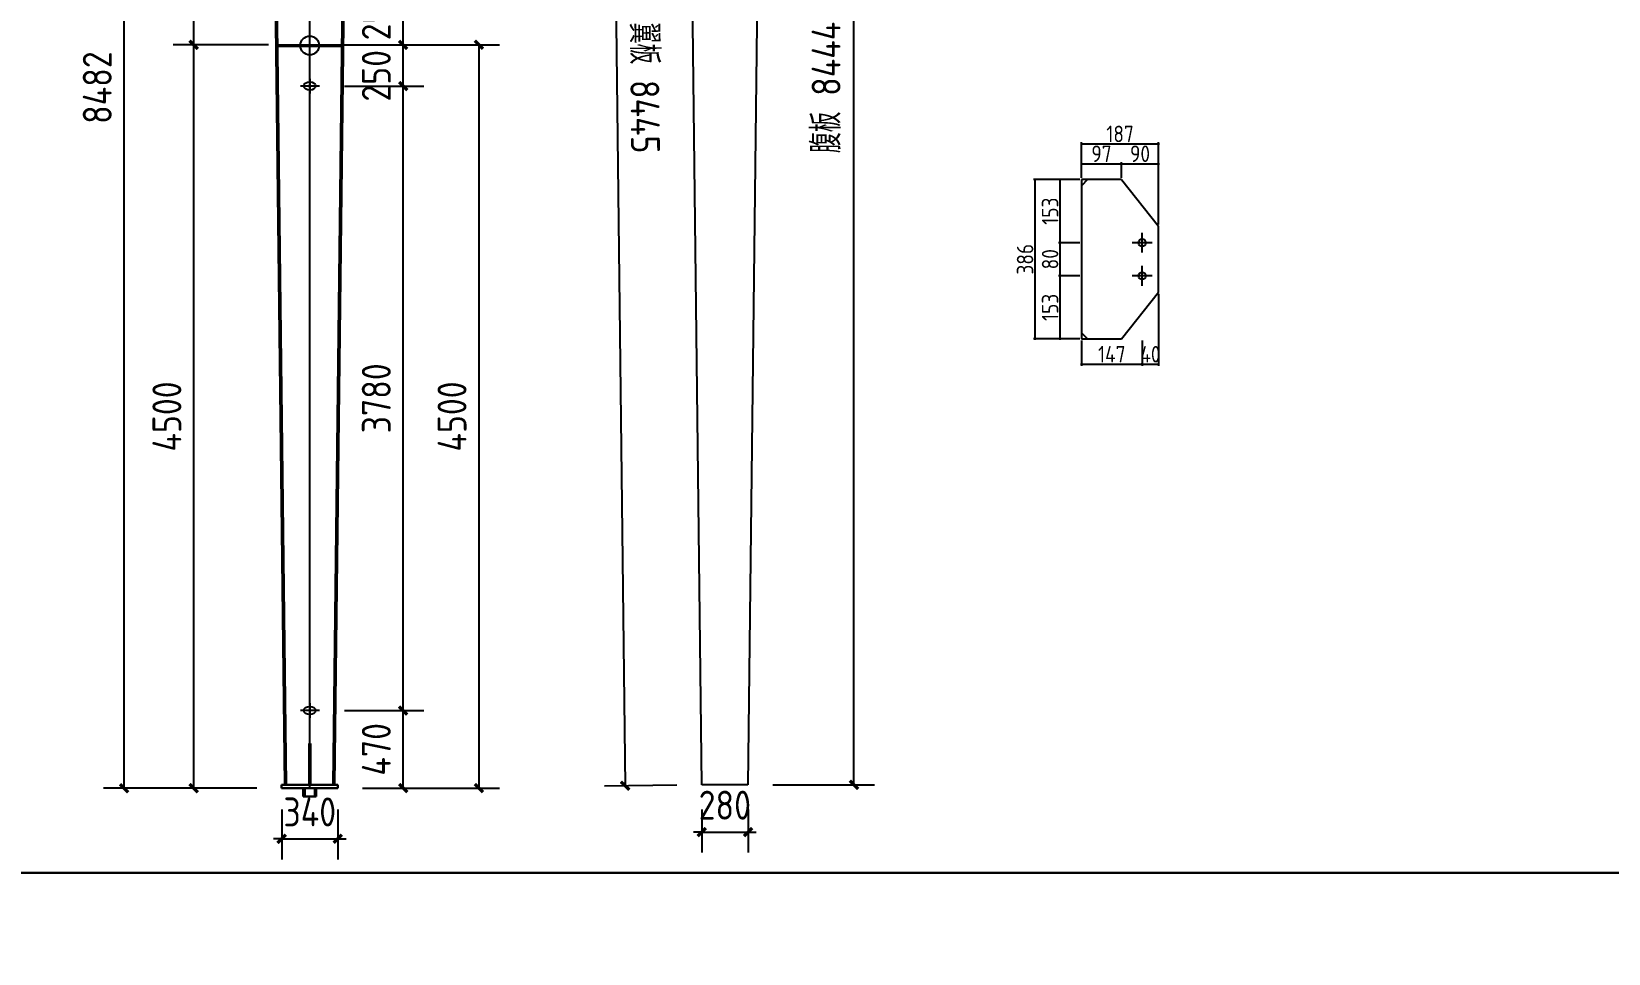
# Model space of a CAD drawing. Extents: x 102162 to 621267, y -39398 to 328893.
# Drawn here: x 325102 to 344197, y 274624 to 285787 of the extents above; entities that cross this region are included whole.
import ezdxf

# ---------------------------------------------------------------- set-up
doc = ezdxf.new("R2010")
doc.units = 0
doc.header["$LTSCALE"] = 1000
doc.header["$MEASUREMENT"] = 0
doc.layers.add('DOTE', color=1, linetype='Continuous')
doc.styles.get("Standard").update_dxf_attribs({"font": 'gbenor.shx', "bigfont": 'gbcbig.shx'})
doc.dimstyles.get("Standard").update_dxf_attribs({"dimscale": 100, "dimtxt": 3.5, "dimasz": 1, "dimexe": 2.5, "dimexo": 3, "dimgap": 1.5, "dimtad": 1, "dimdec": 0, "dimzin": 0, "dimdsep": 46, "dimtxsty": 'Standard', "dimblk": 'ARCHTICK', "dimcen": 0.09, "dimadec": 0, "dimazin": 0, "dimtfac": 1, "dimtdec": 0, "dimtix": 1, "dimtmove": 2, "dimatfit": 3, "dimfxl": 1, "dimtolj": 1, "dimtzin": 0, "dimarcsym": 0})

# ---------------------------------------------------------------- blocks, each defined once
blk = doc.blocks.new('_ArchTick')
at = {"color": 0, "linetype": 'ByBlock', "const_width": 0.4}
blk.add_lwpolyline([(-0.5, -0.5), (0.5, 0.5)], dxfattribs=at)
blk = doc.blocks.new('*D1140')
at = {"color": 0, "lineweight": -2}
for p, q in [((327971, 285626), (326816, 285626)), ((327066, 276626), (327066, 285626)), ((327831, 276626), (326816, 276626))]:
    blk.add_line(p, q, dxfattribs=at)
at = {"layer": 'Defpoints', "color": 0}
for p in [(327066, 285626), (328271, 285626), (328131, 276626)]:
    blk.add_point(p, dxfattribs=at)
at = {"color": 0, "lineweight": -2, "xscale": 100, "yscale": 100, "zscale": 100}
for p, rotation in [((327066, 285626), 90), ((327066, 276626), 270)]:
    blk.add_blockref('_ArchTick', p, dxfattribs=dict(at, rotation=rotation))
at = {"color": 0, "insert": (326741, 281126), "char_height": 350, "attachment_point": 5, "rotation": 90}
blk.add_mtext('\\A1;4500', dxfattribs=at)
blk = doc.blocks.new('*D1162')
at = {"color": 0, "lineweight": -2}
for p, q in [((327491, 293590), (326816, 293590)), ((327066, 285626), (327066, 293590)), ((327971, 285626), (326816, 285626))]:
    blk.add_line(p, q, dxfattribs=at)
at = {"layer": 'Defpoints', "color": 0}
for p in [(327066, 293590), (327791, 293590), (328271, 285626)]:
    blk.add_point(p, dxfattribs=at)
at = {"color": 0, "lineweight": -2, "xscale": 100, "yscale": 100, "zscale": 100}
for p, rotation in [((327066, 293590), 90), ((327066, 285626), 270)]:
    blk.add_blockref('_ArchTick', p, dxfattribs=dict(at, rotation=rotation))
at = {"color": 0, "insert": (326741, 289608), "char_height": 350, "attachment_point": 5, "rotation": 90}
blk.add_mtext('\\A1;3982', dxfattribs=at)
blk = doc.blocks.new('*D1141')
at = {"color": 0, "lineweight": -2}
for p, q in [((327491, 293590), (325973, 293590)), ((326223, 276626), (326223, 293590)), ((327831, 276626), (325973, 276626))]:
    blk.add_line(p, q, dxfattribs=at)
at = {"layer": 'Defpoints', "color": 0}
for p in [(326223, 293590), (327791, 293590), (328131, 276626)]:
    blk.add_point(p, dxfattribs=at)
at = {"color": 0, "lineweight": -2, "xscale": 100, "yscale": 100, "zscale": 100}
for p, rotation in [((326223, 293590), 90), ((326223, 276626), 270)]:
    blk.add_blockref('_ArchTick', p, dxfattribs=dict(at, rotation=rotation))
at = {"color": 0, "insert": (325898, 285108), "char_height": 350, "attachment_point": 5, "rotation": 90}
blk.add_mtext('\\A1;8482', dxfattribs=at)
blk = doc.blocks.new('*D1163')
at = {"color": 0, "lineweight": -2}
for p, q in [((333217, 276366), (333217, 275845)), ((333778, 276366), (333778, 275845)), ((333217, 276095), (333117, 276095)), ((333217, 276095), (333778, 276095)), ((333778, 276095), (333878, 276095))]:
    blk.add_line(p, q, dxfattribs=at)
at = {"layer": 'Defpoints', "color": 0}
for p in [(333217, 276666), (333778, 276666), (333778, 276095)]:
    blk.add_point(p, dxfattribs=at)
at = {"color": 0, "lineweight": -2, "xscale": 100, "yscale": 100, "zscale": 100}
blk.add_blockref('_ArchTick', (333217, 276095), dxfattribs=at)
at = {"color": 0, "lineweight": -2, "xscale": 100, "yscale": 100, "zscale": 100, "rotation": 180}
blk.add_blockref('_ArchTick', (333778, 276095), dxfattribs=at)
at = {"color": 0, "insert": (333497, 276420), "char_height": 350, "attachment_point": 5}
blk.add_mtext('\\A1;280', dxfattribs=at)
blk = doc.blocks.new('*D1165')
at = {"color": 0, "lineweight": -2}
for p, q in [((332717, 293550), (331841, 293540)), ((332091, 293543), (332290, 276655)), ((332917, 276662), (332040, 276652))]:
    blk.add_line(p, q, dxfattribs=at)
at = {"layer": 'Defpoints', "color": 0}
for p in [(333017, 293554), (332290, 276655), (333217, 276666)]:
    blk.add_point(p, dxfattribs=at)
at = {"color": 0, "lineweight": -2, "xscale": 100, "yscale": 100, "zscale": 100}
for p, rotation in [((332091, 293543), 90.67679729650712), ((332290, 276655), 270.6767972965071)]:
    blk.add_blockref('_ArchTick', p, dxfattribs=dict(at, rotation=rotation))
at = {"color": 0, "insert": (332527, 285103), "char_height": 350, "attachment_point": 5, "rotation": 270.6768}
blk.add_mtext('\\A1;翼板 8445', dxfattribs=at)
blk = doc.blocks.new('*D1142')
at = {"color": 0, "lineweight": -2}
for p, q in [((334277, 293554), (335311, 293554)), ((335061, 276666), (335061, 293554)), ((334078, 276666), (335311, 276666))]:
    blk.add_line(p, q, dxfattribs=at)
at = {"layer": 'Defpoints', "color": 0}
for p in [(333977, 293554), (335061, 293554), (333778, 276666)]:
    blk.add_point(p, dxfattribs=at)
at = {"color": 0, "lineweight": -2, "xscale": 100, "yscale": 100, "zscale": 100}
for p, rotation in [((335061, 293554), 90), ((335061, 276666), 270)]:
    blk.add_blockref('_ArchTick', p, dxfattribs=dict(at, rotation=rotation))
at = {"color": 0, "insert": (334724, 285110), "char_height": 350, "attachment_point": 5, "rotation": 90}
blk.add_mtext('\\A1;腹板 8444', dxfattribs=at)
blk = doc.blocks.new('*D1166')
at = {"color": 0, "lineweight": -2}
for p, q in [((328131, 276366), (328131, 275763)), ((328811, 276366), (328811, 275763)), ((328131, 276013), (328031, 276013)), ((328131, 276013), (328811, 276013)), ((328811, 276013), (328911, 276013))]:
    blk.add_line(p, q, dxfattribs=at)
at = {"layer": 'Defpoints', "color": 0}
for p in [(328131, 276666), (328811, 276666), (328811, 276013)]:
    blk.add_point(p, dxfattribs=at)
at = {"color": 0, "lineweight": -2, "xscale": 100, "yscale": 100, "zscale": 100}
blk.add_blockref('_ArchTick', (328131, 276013), dxfattribs=at)
at = {"color": 0, "lineweight": -2, "xscale": 100, "yscale": 100, "zscale": 100, "rotation": 180}
blk.add_blockref('_ArchTick', (328811, 276013), dxfattribs=at)
at = {"color": 0, "insert": (328471, 276338), "char_height": 350, "attachment_point": 5}
blk.add_mtext('\\A1;340', dxfattribs=at)
blk = doc.blocks.new('*D1124')
at = {"color": 0, "lineweight": -2}
for p, q in [((328891, 277566), (329852, 277566)), ((329602, 276626), (329602, 277566)), ((329111, 276626), (329852, 276626))]:
    blk.add_line(p, q, dxfattribs=at)
at = {"layer": 'Defpoints', "color": 0}
for p in [(328591, 277566), (329602, 277566), (328811, 276626)]:
    blk.add_point(p, dxfattribs=at)
at = {"color": 0, "lineweight": -2, "xscale": 100, "yscale": 100, "zscale": 100}
for p, rotation in [((329602, 277566), 90), ((329602, 276626), 270)]:
    blk.add_blockref('_ArchTick', p, dxfattribs=dict(at, rotation=rotation))
at = {"color": 0, "insert": (329277, 277096), "char_height": 350, "attachment_point": 5, "rotation": 90}
blk.add_mtext('\\A1;470', dxfattribs=at)
blk = doc.blocks.new('*D1125')
at = {"color": 0, "lineweight": -2}
for p, q in [((328891, 285126), (329852, 285126)), ((329602, 277566), (329602, 285126)), ((328891, 277566), (329852, 277566))]:
    blk.add_line(p, q, dxfattribs=at)
at = {"layer": 'Defpoints', "color": 0}
for p in [(328591, 285126), (329602, 285126), (328591, 277566)]:
    blk.add_point(p, dxfattribs=at)
at = {"color": 0, "lineweight": -2, "xscale": 100, "yscale": 100, "zscale": 100}
for p, rotation in [((329602, 285126), 90), ((329602, 277566), 270)]:
    blk.add_blockref('_ArchTick', p, dxfattribs=dict(at, rotation=rotation))
at = {"color": 0, "insert": (329277, 281346), "char_height": 350, "attachment_point": 5, "rotation": 90}
blk.add_mtext('\\A1;3780', dxfattribs=at)
blk = doc.blocks.new('*D1126')
at = {"color": 0, "lineweight": -2}
for p, q in [((329157, 285626), (329852, 285626)), ((329602, 285126), (329602, 285626)), ((329151, 285126), (329852, 285126))]:
    blk.add_line(p, q, dxfattribs=at)
at = {"layer": 'Defpoints', "color": 0}
for p in [(328857, 285626), (329602, 285626), (328851, 285126)]:
    blk.add_point(p, dxfattribs=at)
at = {"color": 0, "lineweight": -2, "xscale": 100, "yscale": 100, "zscale": 100}
for p, rotation in [((329602, 285626), 90), ((329602, 285126), 270)]:
    blk.add_blockref('_ArchTick', p, dxfattribs=dict(at, rotation=rotation))
at = {"color": 0, "insert": (329277, 285251), "char_height": 350, "attachment_point": 5, "rotation": 90}
blk.add_mtext('\\A1;250', dxfattribs=at)
blk = doc.blocks.new('*D1128')
at = {"color": 0, "lineweight": -2}
for p, q in [((329157, 285626), (330769, 285626)), ((330519, 285626), (330519, 276626)), ((329111, 276626), (330769, 276626))]:
    blk.add_line(p, q, dxfattribs=at)
at = {"layer": 'Defpoints', "color": 0}
for p in [(328857, 285626), (328811, 276626), (330519, 276626)]:
    blk.add_point(p, dxfattribs=at)
at = {"color": 0, "lineweight": -2, "xscale": 100, "yscale": 100, "zscale": 100}
for p, rotation in [((330519, 285626), 90), ((330519, 276626), 270)]:
    blk.add_blockref('_ArchTick', p, dxfattribs=dict(at, rotation=rotation))
at = {"color": 0, "insert": (330194, 281126), "char_height": 350, "attachment_point": 5, "rotation": 90}
blk.add_mtext('\\A1;4500', dxfattribs=at)
blk = doc.blocks.new('*D1129')
at = {"color": 0, "lineweight": -2}
for p, q in [((328891, 286126), (329852, 286126)), ((329602, 285626), (329602, 286126)), ((328885, 285626), (329852, 285626))]:
    blk.add_line(p, q, dxfattribs=at)
at = {"layer": 'Defpoints', "color": 0}
for p in [(328591, 286126), (329602, 286126), (328585, 285626)]:
    blk.add_point(p, dxfattribs=at)
at = {"color": 0, "lineweight": -2, "xscale": 100, "yscale": 100, "zscale": 100}
for p, rotation in [((329602, 286126), 90), ((329602, 285626), 270)]:
    blk.add_blockref('_ArchTick', p, dxfattribs=dict(at, rotation=rotation))
at = {"color": 0, "insert": (329277, 285993), "char_height": 350, "attachment_point": 5, "rotation": 90}
blk.add_mtext('\\A1;250', dxfattribs=at)
blk = doc.blocks.new('*D1143')
at = {"color": 0, "lineweight": -2}
for p, q in [((337815, 282045), (337815, 281740)), ((338550, 282045), (338550, 281740)), ((337805, 281760), (338560, 281760))]:
    blk.add_line(p, q, dxfattribs=at)
at = {"layer": 'Defpoints', "color": 0}
for p in [(337815, 282065), (338550, 282065), (338550, 281760)]:
    blk.add_point(p, dxfattribs=at)
at = {"color": 0, "lineweight": -2, "xscale": 10, "yscale": 10, "zscale": 10, "rotation": 180}
blk.add_blockref('_ArchTick', (337815, 281760), dxfattribs=at)
at = {"color": 0, "lineweight": -2, "xscale": 10, "yscale": 10, "zscale": 10}
blk.add_blockref('_ArchTick', (338550, 281760), dxfattribs=at)
at = {"color": 0, "insert": (338183, 281880), "char_height": 200, "attachment_point": 5}
blk.add_mtext('\\A1;147', dxfattribs=at)
blk = doc.blocks.new('*D1120')
at = {"color": 0, "lineweight": -2}
for p, q in [((337795, 282830), (337536, 282830)), ((337556, 282055), (337556, 282840)), ((337795, 282065), (337536, 282065))]:
    blk.add_line(p, q, dxfattribs=at)
at = {"layer": 'Defpoints', "color": 0}
for p in [(337556, 282830), (337815, 282830), (337815, 282065)]:
    blk.add_point(p, dxfattribs=at)
at = {"color": 0, "lineweight": -2, "xscale": 10, "yscale": 10, "zscale": 10}
for p, rotation in [((337556, 282830), 90), ((337556, 282065), 270)]:
    blk.add_blockref('_ArchTick', p, dxfattribs=dict(at, rotation=rotation))
at = {"color": 0, "insert": (337436, 282447), "char_height": 200, "attachment_point": 5, "rotation": 90}
blk.add_mtext('\\A1;153', dxfattribs=at)
blk = doc.blocks.new('*D1121')
at = {"color": 0, "lineweight": -2}
for p, q in [((337795, 283230), (337536, 283230)), ((337556, 282820), (337556, 283240)), ((337795, 282830), (337536, 282830))]:
    blk.add_line(p, q, dxfattribs=at)
at = {"layer": 'Defpoints', "color": 0}
for p in [(337556, 283230), (337815, 283230), (337815, 282830)]:
    blk.add_point(p, dxfattribs=at)
at = {"color": 0, "lineweight": -2, "xscale": 10, "yscale": 10, "zscale": 10}
for p, rotation in [((337556, 283230), 90), ((337556, 282830), 270)]:
    blk.add_blockref('_ArchTick', p, dxfattribs=dict(at, rotation=rotation))
at = {"color": 0, "insert": (337436, 283030), "char_height": 200, "attachment_point": 5, "rotation": 90}
blk.add_mtext('\\A1;80', dxfattribs=at)
blk = doc.blocks.new('*D1144')
at = {"color": 0, "lineweight": -2}
for p, q in [((337795, 283995), (337536, 283995)), ((337556, 283220), (337556, 284005)), ((337795, 283230), (337536, 283230))]:
    blk.add_line(p, q, dxfattribs=at)
at = {"layer": 'Defpoints', "color": 0}
for p in [(337556, 283995), (337815, 283995), (337815, 283230)]:
    blk.add_point(p, dxfattribs=at)
at = {"color": 0, "lineweight": -2, "xscale": 10, "yscale": 10, "zscale": 10}
for p, rotation in [((337556, 283995), 90), ((337556, 283230), 270)]:
    blk.add_blockref('_ArchTick', p, dxfattribs=dict(at, rotation=rotation))
at = {"color": 0, "insert": (337436, 283612), "char_height": 200, "attachment_point": 5, "rotation": 90}
blk.add_mtext('\\A1;153', dxfattribs=at)
blk = doc.blocks.new('*D1122')
at = {"color": 0, "lineweight": -2}
for p, q in [((338750, 282610), (338750, 281740)), ((338550, 282045), (338550, 281740)), ((338550, 281760), (338540, 281760)), ((338550, 281760), (338750, 281760)), ((338750, 281760), (338760, 281760))]:
    blk.add_line(p, q, dxfattribs=at)
at = {"layer": 'Defpoints', "color": 0}
for p in [(338750, 282630), (338550, 282065), (338750, 281760)]:
    blk.add_point(p, dxfattribs=at)
at = {"color": 0, "lineweight": -2, "xscale": 10, "yscale": 10, "zscale": 10}
blk.add_blockref('_ArchTick', (338550, 281760), dxfattribs=at)
at = {"color": 0, "lineweight": -2, "xscale": 10, "yscale": 10, "zscale": 10, "rotation": 180}
blk.add_blockref('_ArchTick', (338750, 281760), dxfattribs=at)
at = {"color": 0, "insert": (338650, 281880), "char_height": 200, "attachment_point": 5}
blk.add_mtext('\\A1;40', dxfattribs=at)
blk = doc.blocks.new('*D1145')
at = {"color": 0, "lineweight": -2}
for p, q in [((337795, 283995), (337233, 283995)), ((337253, 282055), (337253, 284005)), ((337795, 282065), (337233, 282065))]:
    blk.add_line(p, q, dxfattribs=at)
at = {"layer": 'Defpoints', "color": 0}
for p in [(337253, 283995), (337815, 283995), (337815, 282065)]:
    blk.add_point(p, dxfattribs=at)
at = {"color": 0, "lineweight": -2, "xscale": 10, "yscale": 10, "zscale": 10}
for p, rotation in [((337253, 283995), 90), ((337253, 282065), 270)]:
    blk.add_blockref('_ArchTick', p, dxfattribs=dict(at, rotation=rotation))
at = {"color": 0, "insert": (337133, 283030), "char_height": 200, "attachment_point": 5, "rotation": 90}
blk.add_mtext('\\A1;386', dxfattribs=at)
blk = doc.blocks.new('*D1146')
at = {"color": 0, "lineweight": -2}
for p, q in [((337805, 284187), (338310, 284187)), ((337815, 284015), (337815, 284207)), ((338300, 284015), (338300, 284207))]:
    blk.add_line(p, q, dxfattribs=at)
at = {"layer": 'Defpoints', "color": 0}
for p in [(338300, 284187), (337815, 283995), (338300, 283995)]:
    blk.add_point(p, dxfattribs=at)
at = {"color": 0, "lineweight": -2, "xscale": 10, "yscale": 10, "zscale": 10, "rotation": 180}
blk.add_blockref('_ArchTick', (337815, 284187), dxfattribs=at)
at = {"color": 0, "lineweight": -2, "xscale": 10, "yscale": 10, "zscale": 10}
blk.add_blockref('_ArchTick', (338300, 284187), dxfattribs=at)
at = {"color": 0, "insert": (338058, 284307), "char_height": 200, "attachment_point": 5}
blk.add_mtext('\\A1;97', dxfattribs=at)
blk = doc.blocks.new('*D1147')
at = {"color": 0, "lineweight": -2}
for p, q in [((338290, 284187), (338760, 284187)), ((338300, 284015), (338300, 284207)), ((338750, 283450), (338750, 284207))]:
    blk.add_line(p, q, dxfattribs=at)
at = {"layer": 'Defpoints', "color": 0}
for p in [(338750, 284187), (338300, 283995), (338750, 283430)]:
    blk.add_point(p, dxfattribs=at)
at = {"color": 0, "lineweight": -2, "xscale": 10, "yscale": 10, "zscale": 10, "rotation": 180}
blk.add_blockref('_ArchTick', (338300, 284187), dxfattribs=at)
at = {"color": 0, "lineweight": -2, "xscale": 10, "yscale": 10, "zscale": 10}
blk.add_blockref('_ArchTick', (338750, 284187), dxfattribs=at)
at = {"color": 0, "insert": (338525, 284307), "char_height": 200, "attachment_point": 5}
blk.add_mtext('\\A1;90', dxfattribs=at)
blk = doc.blocks.new('*D1123')
at = {"color": 0, "lineweight": -2}
for p, q in [((337805, 284427), (338760, 284427)), ((337815, 284015), (337815, 284447)), ((338750, 283450), (338750, 284447))]:
    blk.add_line(p, q, dxfattribs=at)
at = {"layer": 'Defpoints', "color": 0}
for p in [(338750, 284427), (337815, 283995), (338750, 283430)]:
    blk.add_point(p, dxfattribs=at)
at = {"color": 0, "lineweight": -2, "xscale": 10, "yscale": 10, "zscale": 10, "rotation": 180}
blk.add_blockref('_ArchTick', (337815, 284427), dxfattribs=at)
at = {"color": 0, "lineweight": -2, "xscale": 10, "yscale": 10, "zscale": 10}
blk.add_blockref('_ArchTick', (338750, 284427), dxfattribs=at)
at = {"color": 0, "insert": (338283, 284547), "char_height": 200, "attachment_point": 5}
blk.add_mtext('\\A1;187', dxfattribs=at)

msp = doc.modelspace()

# ---------------------------------------------------------------- linework, layer by layer
for p, q in [((328170.1, 276666), (327970.6, 293554)), ((328190.1, 276666), (327990.6, 293554)), ((328950.5, 293554), (328751, 276666)), ((328970.5, 293554), (328771, 276666)), ((333216.7, 276666), (333017.2, 293554)), ((333977.1, 293554), (333777.6, 276666)), ((328470.6, 285216), (328470.6, 285036)), ((338300.4, 283994.8), (338750.4, 283429.8)), ((338300.4, 282064.8), (338750.4, 282629.8)), ((328470.6, 277656), (328470.6, 277476))]:
    msp.add_line(p, q)
at = {"color": 2}
for p, q in [((328084.3, 285626), (328856.9, 285626)), ((328084.4, 285610), (328856.7, 285610)), ((337815.4, 283994.8), (337815.4, 282064.8)), ((338300.4, 283994.8), (337815.4, 283994.8)), ((337890.4, 283994.8), (337815.4, 283919.8)), ((338750.4, 282629.8), (338750.4, 283429.8)), ((338670.4, 283229.8), (338430.4, 283229.8)), ((338550.4, 283109.8), (338550.4, 283349.8)), ((338670.4, 282829.8), (338430.4, 282829.8)), ((338550.4, 282709.8), (338550.4, 282949.8)), ((337815.4, 282139.8), (337890.4, 282064.8)), ((337815.4, 282064.8), (338300.4, 282064.8)), ((328462.6, 276666), (328462.6, 277166)), ((328462.6, 277166), (328470.6, 277166)), ((328470.6, 277166), (328462.6, 277166)), ((328462.6, 277166), (328462.6, 276666)), ((328470.6, 277166), (328478.6, 277166)), ((328478.6, 277166), (328470.6, 277166)), ((328478.6, 277166), (328478.6, 276666)), ((328478.6, 276666), (328478.6, 277166)), ((328130.6, 276626), (328130.6, 276666)), ((328130.6, 276666), (328810.6, 276666)), ((328810.6, 276666), (328130.6, 276666)), ((328130.6, 276666), (328130.6, 276626)), ((328470.6, 276626), (328130.6, 276626)), ((328130.6, 276626), (328470.6, 276626)), ((328478.6, 276666), (328462.6, 276666)), ((328462.6, 276666), (328478.6, 276666)), ((328810.6, 276626), (328470.6, 276626)), ((328470.6, 276626), (328810.6, 276626)), ((328810.6, 276666), (328810.6, 276626)), ((328810.6, 276626), (328810.6, 276666)), ((333777.6, 276666), (333216.7, 276666))]:
    msp.add_line(p, q, dxfattribs=at)
at = {"color": 0}
for p, q in [((328590.6, 285126), (328359.9, 285126)), ((328590.6, 277566), (328359.9, 277566))]:
    msp.add_line(p, q, dxfattribs=at)
at = {"color": 6}
for p, q in [((328390.6, 276626), (328390.6, 276526)), ((328390.6, 276526), (328390.6, 276626)), ((328390.6, 276526), (328550.6, 276526)), ((328550.6, 276526), (328390.6, 276526)), ((328410.6, 276626), (328410.6, 276526)), ((328410.6, 276526), (328410.6, 276626)), ((328530.6, 276526), (328530.6, 276626)), ((328530.6, 276626), (328530.6, 276526)), ((328550.6, 276526), (328550.6, 276626)), ((328550.6, 276626), (328550.6, 276526))]:
    msp.add_line(p, q, dxfattribs=at)
for points in [[(324911.7, 296601.7), (354611.7, 296601.7), (354611.7, 275601.7), (324911.7, 275601.7)], [(324911.7, 275601.7), (354611.7, 275601.7), (354611.7, 254601.7), (324911.7, 254601.7)]]:
    msp.add_lwpolyline(points, close=True)
msp.add_circle((328470.6, 285618), 114)
at = {"color": 2}
for centre in [(338550.4, 283229.8), (338550.4, 282829.8)]:
    msp.add_circle(centre, 45, dxfattribs=at)
for centre in [(328470.6, 285128.4), (328470.6, 277566)]:
    msp.add_ellipse(centre, major_axis=(-71.4, 0), ratio=0.7000581)
at = {"layer": 'DOTE'}
msp.add_line((328470.6, 276626), (328470.6, 293590), dxfattribs=at)

# ---------------------------------------------------------------- dimensions: what is measured, and where the dimension line sits
at = {"color": 3}
for base, p1, p2, picture, middle in [((326222.8, 293590), (328130.6, 276626), (327790.6, 293590), '*D1141', (325897.8, 285108)), ((327066.3, 293590), (328270.6, 285626), (327790.6, 293590), '*D1162', (326741.3, 289608)), ((327066.3, 285626), (328130.6, 276626), (328270.6, 285626), '*D1140', (326741.3, 281126)), ((330518.6, 276626), (328856.9, 285626), (328810.6, 276626), '*D1128', (330193.6, 281126)), ((329602, 285126), (328590.6, 277566), (328590.6, 285126), '*D1125', (329277, 281346)), ((329602, 277566), (328810.6, 276626), (328590.6, 277566), '*D1124', (329277, 277096))]:
    dim = msp.add_linear_dim(base=base, p1=p1, p2=p2, angle=90, dimstyle='Standard', override={"dimlfac": 0.5}, dxfattribs=at)
    dim.commit()
    dim.dimension.update_dxf_attribs({"geometry": picture, "text_midpoint": middle})
dim = msp.add_aligned_dim(p1=(333017.2, 293554), p2=(333216.7, 276666), distance=-926.6, text='翼板 8445', dimstyle='Standard', override={"dimlfac": 0.5}, dxfattribs=at)
dim.commit()
dim.dimension.update_dxf_attribs({"geometry": '*D1165', "text_midpoint": (332527, 285103)})
dim = msp.add_linear_dim(base=(335061, 293554), p1=(333777.6, 276666), p2=(333977.1, 293554), angle=90, text='腹板 8444', dimstyle='Standard', override={"dimlfac": 0.5}, dxfattribs=at)
dim.commit()
dim.dimension.update_dxf_attribs({"geometry": '*D1142', "text_midpoint": (334724.4, 285110)})
for base, p1, p2, picture, middle in [((329602, 286126), (328584.7, 285626), (328590.6, 286126), '*D1129', (329277, 285993.2)), ((329602, 285626), (328851, 285126), (328856.9, 285626), '*D1126', (329277, 285250.9))]:
    dim = msp.add_linear_dim(base=base, p1=p1, p2=p2, angle=90, dimstyle='Standard', override={"dimlfac": 0.5}, dxfattribs=at)
    dim.commit()
    dim.dimension.update_dxf_attribs({"geometry": picture, "text_midpoint": middle, "dimtype": 160})
at = {"color": 4}
for base, p1, p2, picture, middle in [((338750.4, 284427.3), (337815.4, 283994.8), (338750.4, 283429.8), '*D1123', (338282.9, 284547.3)), ((338300.4, 284187.3), (337815.4, 283994.8), (338300.4, 283994.8), '*D1146', (338057.9, 284307.3)), ((338750.4, 284187.3), (338300.4, 283994.8), (338750.4, 283429.8), '*D1147', (338525.4, 284307.3)), ((338750.4, 281759.7), (338550.4, 282064.8), (338750.4, 282629.8), '*D1122', (338650.4, 281879.7)), ((338550.4, 281759.7), (337815.4, 282064.8), (338550.4, 282064.8), '*D1143', (338182.9, 281879.7))]:
    dim = msp.add_linear_dim(base=base, p1=p1, p2=p2, dimstyle='Standard', override={"dimtxt": 2, "dimasz": 0.1, "dimexe": 0.2, "dimexo": 0.2, "dimgap": 0.2, "dimlfac": 0.2, "dimdle": 0.1}, dxfattribs=at)
    dim.commit()
    dim.dimension.update_dxf_attribs({"geometry": picture, "text_midpoint": middle})
dim = msp.add_aligned_dim(p1=(337815.4, 282064.8), p2=(337815.4, 283994.8), distance=561.9, dimstyle='Standard', override={"dimtxt": 2, "dimasz": 0.1, "dimexe": 0.2, "dimexo": 0.2, "dimgap": 0.2, "dimlfac": 0.2, "dimdle": 0.1}, dxfattribs=at)
dim.commit()
dim.dimension.update_dxf_attribs({"geometry": '*D1145', "text_midpoint": (337133.4, 283029.8)})
for base, p1, p2, picture, middle in [((337556.5, 283994.8), (337815.4, 283229.8), (337815.4, 283994.8), '*D1144', (337436.5, 283612.3)), ((337556.5, 283229.8), (337815.4, 282829.8), (337815.4, 283229.8), '*D1121', (337436.5, 283029.8)), ((337556.5, 282829.8), (337815.4, 282064.8), (337815.4, 282829.8), '*D1120', (337436.5, 282447.3))]:
    dim = msp.add_linear_dim(base=base, p1=p1, p2=p2, angle=90, dimstyle='Standard', override={"dimtxt": 2, "dimasz": 0.1, "dimexe": 0.2, "dimexo": 0.2, "dimgap": 0.2, "dimlfac": 0.2, "dimdle": 0.1}, dxfattribs=at)
    dim.commit()
    dim.dimension.update_dxf_attribs({"geometry": picture, "text_midpoint": middle})
at = {"color": 3}
for p1, p2, distance, picture, middle in [((328130.6, 276666), (328810.6, 276666), -652.6, '*D1166', (328470.6, 276338.4)), ((333216.7, 276666), (333777.6, 276666), -571.1, '*D1163', (333497.1, 276419.8))]:
    dim = msp.add_aligned_dim(p1=p1, p2=p2, distance=distance, dimstyle='Standard', override={"dimlfac": 0.5}, dxfattribs=at)
    dim.commit()
    dim.dimension.update_dxf_attribs({"geometry": picture, "text_midpoint": middle})

doc.saveas('drawing.dxf')
